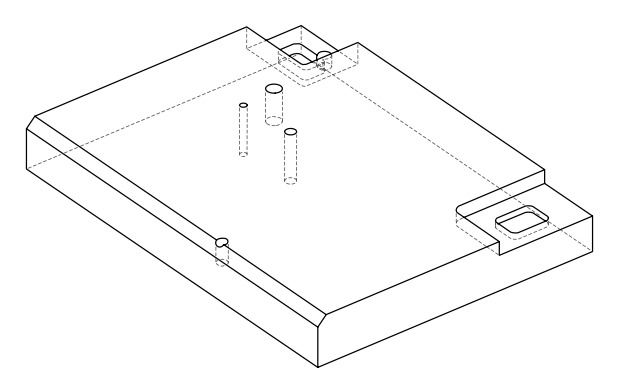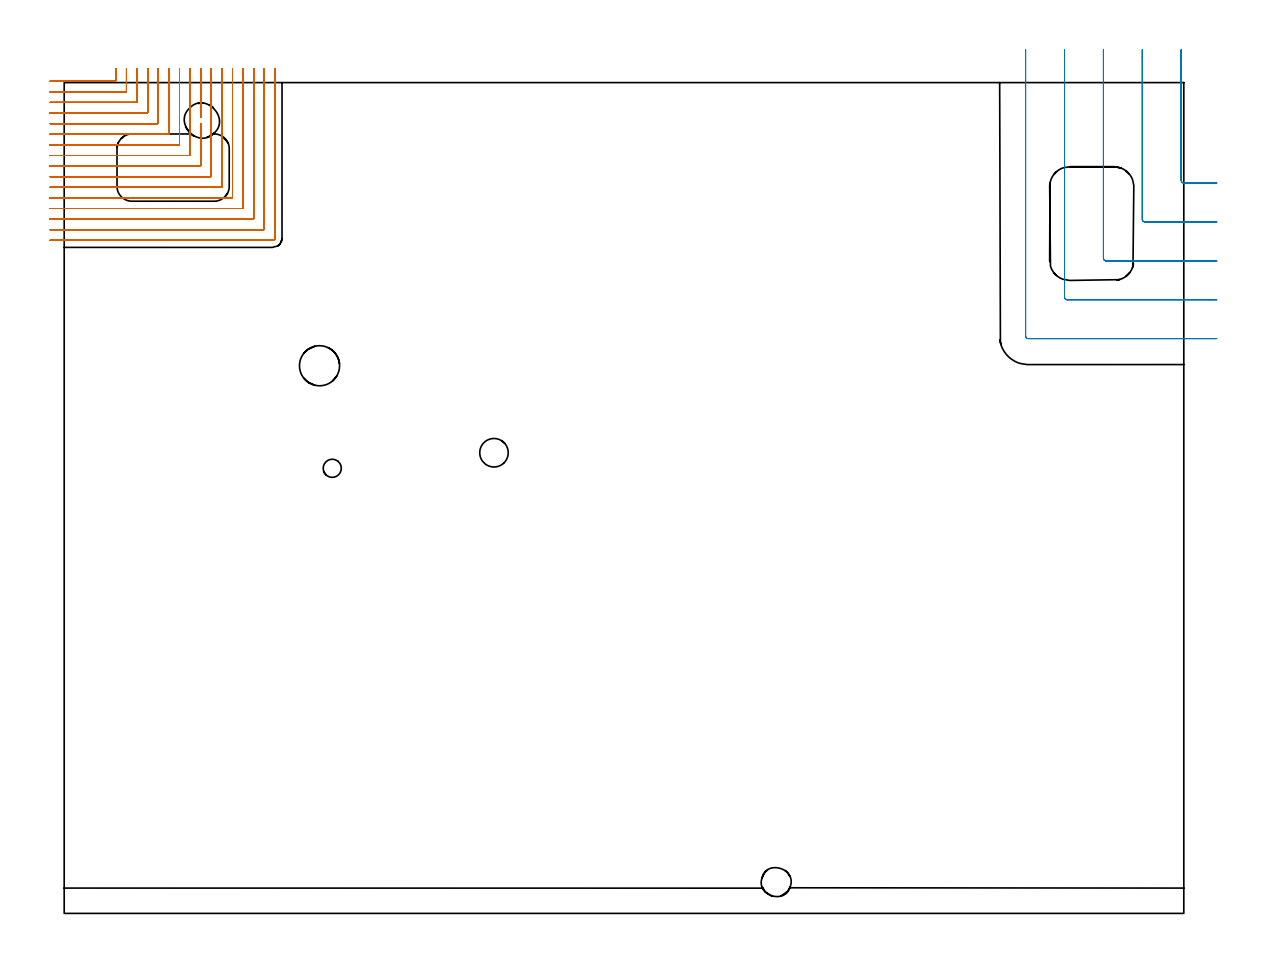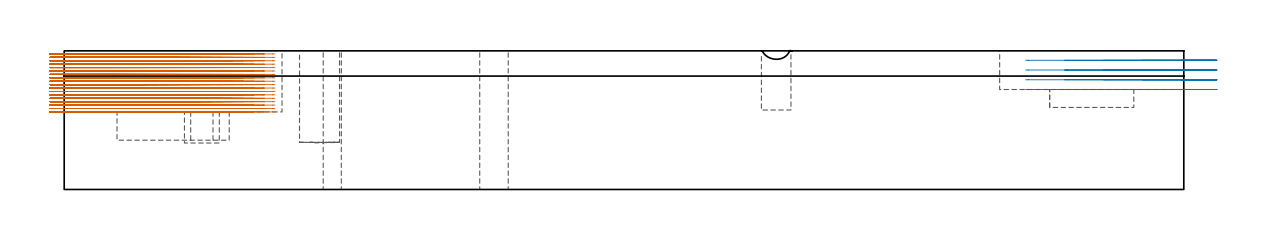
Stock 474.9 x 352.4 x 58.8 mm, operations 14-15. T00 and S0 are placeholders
(PLAN: 17 operations, 12 tool changes, 92.8 min)
(1 SPOT_DRILL | STEP1HOLE | NXT0321_9005460120000 | 0.03 min | 1 mm3)
(2 SPOT_DRILL_1 | STEP1HOLE_1 | NXT0321_9005460120000 | 0.03 min | 0 mm3)
(3 SPOT_DRILL_2 | STEP1POCKET | NXT0321_9005460120000 | 0.04 min | 2832 mm3)
(4 SPOT_DRILL_3 | STEP1POCKET_2 | NXT0321_9005460120000 | 0.03 min | 1 mm3)
(5 DRILL_THROUGH_HOLE_INTO_CENTER | STEP1HOLE | NXT0301_042 | 0.26 min | 2300 mm3)
(6 DRILL_TO_ENLARGE_THROUGH_HOLE | STEP1HOLE | NXT0301_092 | 0.26 min | 4430 mm3)
(7 DRILL_THROUGH_HOLE_INTO_CENTER_1 | STEP1HOLE_1 | UGT0301_196 | 0.26 min | 2710 mm3)
(8 DRILL_BLIND_HOLE_INTO_CENTER | STEP1POCKET | NXT0301_128 | 0.07 min | 1450 mm3)
(9 INDEXABLE_INSERT_DRILL_BLIND_HOLE_FROM_SOLID | STEP1POCKET_1 | NXT0302_005 | 0.17 min | 8807 mm3)
(10 DRILL_BLIND_HOLE_INTO_CENTER_1 | STEP1POCKET_2 | NXT0301_086 | 0.11 min | 2448 mm3)
(11 MILL_ROUGH_BLIND_HOLE_CONTOUR | STEP1POCKET | NXT0201_013 | Spiral | 0.42 min | 2430 mm3)
(12 MILL_ROUGH_BLIND_HOLE_CONTOUR_1 | STEP1POCKET_2 | NXT0201_013 | Spiral | 0.29 min | 624 mm3)
(13 AREA_MILL | FG_CHAMFER_SURFACE | UGT0205_001 | 15.54 min | 27124 mm3)
(14 MILL_CORNER_NOTCH_RECTANGULAR | CORNER_NOTCH_RECTANGULAR | NXT0201_008 | Follow Part, ap 1.5, ae 75% | 65.54 min | 162765 mm3)
(15 MILL_CORNER_NOTCH_RECTANGULAR_1 | CORNER_NOTCH_RECTANGULAR_1 | UGT0201_105 | Follow Part, ap 5.5, ae 75% | 6.01 min | 152661 mm3)
(16 MILL_RECTANGULAR_POCKET | POCKET_RECTANGULAR_STRAIGHT | UGT0201_010 | Follow Part, ap 4, ae 75% | 1.22 min | 12634 mm3)
(17 MILL_RECTANGULAR_POCKET_1 | POCKET_RECTANGULAR_STRAIGHT_1 | NXT0201_013 | Follow Part, ap 2.5, ae 75% | 2.56 min | 15746 mm3)
(TOOL NXT0321_9005460120000 | NC Spot Drill, 142deg, 12mm, Carbide, Uncoated | D12 PA142 FL30 Z2)
(TOOL NXT0301_042 | Carbide Drill 7.1mm [860.1-0710-057A1-MM 2214] | D7.1 PA140 FL85 Z2)
(TOOL NXT0301_092 | Carbide Drill 12.1mm [860.1-1210-061A1-MM 2214] | D12.1 PA140 FL77 Z2)
(TOOL UGT0301_196 | Twist Drill 7.7 mm | D7.7 PA118 FL73 Z2)
(TOOL NXT0301_128 | Carbide Drill 12mm [861.1-1200-036A1-GP GC34] | D12 PA150 FL37.4 Z2)
(TOOL NXT0302_005 | Index. Insert Drill 17mm [880-D1700L20-05] | D17 PA176 FL85 Z2)
(TOOL NXT0301_086 | Carbide Drill 11.5mm [860.1-1150-035A1-MM 2214] | D11.5 PA140 FL55 Z2)
(TOOL NXT0201_013 | ENDMILL 10mm | D10 FL30 Z4)
(TOOL UGT0205_001 | Chamfer Mill 20 x 3 x 45 deg. | D20 FL50 Z2)
(TOOL NXT0201_008 | ENDMILL 6mm [2P460-0600-NA 1630] | D6 FL26 Z6)
(TOOL UGT0201_105 | End Mill 22 mm | D22 FL25 Z2)
(TOOL UGT0201_010 | End Mill 16 mm | D16 FL22 Z2)
(OP 14 MILL_CORNER_NOTCH_RECTANGULAR)
G17 G21 G94 G90
T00 M6
G54
G17 G0 G90 X-5.939 Y353. S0 M3
G43 Z68.936 H1
Z57.49
G94 G1 X-2.939 F250.
X21.605 F500.
G3 X21.9 Y353.295 R0.3
G1 Y355.4
Y358.4 F250.
G0 Z68.936
X-6. Y348.5
Z57.49
G1 X-3.
X26.105 F500.
G3 X26.4 Y348.795 R0.3
G1 Y355.4
Y358.4 F250.
G0 Z68.936
X-6. Y344.
Z57.49
G1 X-3.
X30.604 F500.
G3 X30.9 Y344.296 R0.3
G1 Y355.4
Y358.4 F250.
G0 Z68.936
X-6. Y339.5
Z57.49
G1 X-3.
X35.104 F500.
G3 X35.4 Y339.796 R0.3
G1 Y355.4
Y358.4 F250.
G0 Z68.936
X-6. Y335.
Z57.49
G1 X-3.
X39.604 F500.
G3 X39.9 Y335.296 R0.3
G1 Y355.4
Y358.4 F250.
G0 Z68.936
X-6. Y330.5
Z57.49
G1 X-3.
X44.104 F500.
G3 X44.4 Y330.796 R0.3
G1 Y355.4
Y358.4 F250.
G0 Z68.936
X-6. Y326.
Z57.49
G1 X-3.
X48.604 F500.
G3 X48.9 Y326.296 R0.3
G1 Y355.4
Y358.4 F250.
G0 Z68.936
X-6. Y321.5
Z57.49
G1 X-3.
X53.104 F500.
G3 X53.4 Y321.796 R0.3
G1 Y355.4
Y358.4 F250.
G0 Z68.936
X-6. Y317.
Z57.49
G1 X-3.
X57.604 F500.
G3 X57.9 Y317.296 R0.3
G1 Y331.933
Y334.933 F250.
G0 Z68.936
X-6. Y312.5
Z57.49
G1 X-3.
X62.103 F500.
G3 X62.4 Y312.797 R0.3
G1 Y334.488
Y337.488 F250.
G0 Z68.936
X57.9 Y337.66
Z57.49
G1 Y340.66
Y355.4 F500.
Y358.4 F250.
G0 Z68.936
X62.4 Y335.111
Z57.49
G1 Y338.111
Y355.4 F500.
Y358.4 F250.
G0 Z68.936
X-6. Y308.
Z57.49
G1 X-3.
X66.603 F500.
G3 X66.9 Y308.297 R0.3
G1 Y355.4
Y358.4 F250.
G0 Z68.936
X-6. Y303.5
Z57.49
G1 X-3.
X71.103 F500.
G3 X71.4 Y303.797 R0.3
G1 Y355.4
Y358.4 F250.
G0 Z68.936
X-6. Y299.
Z57.49
G1 X-3.
X75.603 F500.
G3 X75.9 Y299.297 R0.3
G1 Y355.4
Y358.4 F250.
G0 Z68.936
X-6. Y294.5
Z57.49
G1 X-3.
X80.103 F500.
G3 X80.4 Y294.797 R0.3
G1 Y355.4
Y358.4 F250.
G0 Z68.936
X-6. Y290.
Z57.49
G1 X-3.
X84.603 F500.
G3 X84.9 Y290.297 R0.3
G1 Y355.4
Y358.4 F250.
G0 Z68.936
X-6. Y285.5
Z57.49
G1 X-3.
X88.5 F500.
G3 X89.4 Y286.4 R0.9
G1 Y355.4
Y358.4 F250.
G0 Z68.936
X-5.939 Y353.
Z56.043
G1 X-2.939
X21.605 F500.
G3 X21.9 Y353.295 R0.3
G1 Y355.4
Y358.4 F250.
G0 Z68.936
X-6. Y348.5
Z56.043
G1 X-3.
X26.105 F500.
G3 X26.4 Y348.795 R0.3
G1 Y355.4
Y358.4 F250.
G0 Z68.936
X-6. Y344.
Z56.043
G1 X-3.
X30.604 F500.
G3 X30.9 Y344.296 R0.3
G1 Y355.4
Y358.4 F250.
G0 Z68.936
X-6. Y339.5
Z56.043
G1 X-3.
X35.104 F500.
G3 X35.4 Y339.796 R0.3
G1 Y355.4
Y358.4 F250.
G0 Z68.936
X-6. Y335.
Z56.043
G1 X-3.
X39.604 F500.
G3 X39.9 Y335.296 R0.3
G1 Y355.4
Y358.4 F250.
G0 Z68.936
X-6. Y330.5
Z56.043
G1 X-3.
X44.104 F500.
G3 X44.4 Y330.796 R0.3
G1 Y355.4
Y358.4 F250.
G0 Z68.936
X-6. Y326.
Z56.043
G1 X-3.
X48.604 F500.
G3 X48.9 Y326.296 R0.3
G1 Y355.4
Y358.4 F250.
G0 Z68.936
X-6. Y321.5
Z56.043
G1 X-3.
X53.104 F500.
G3 X53.4 Y321.796 R0.3
G1 Y355.4
Y358.4 F250.
G0 Z68.936
X-6. Y317.
Z56.043
G1 X-3.
X57.604 F500.
G3 X57.9 Y317.296 R0.3
G1 Y331.933
Y334.933 F250.
G0 Z68.936
X-6. Y312.5
Z56.043
G1 X-3.
X62.103 F500.
G3 X62.4 Y312.797 R0.3
G1 Y334.488
Y337.488 F250.
G0 Z68.936
X57.9 Y337.66
Z56.043
G1 Y340.66
Y355.4 F500.
Y358.4 F250.
G0 Z68.936
X62.4 Y335.111
Z56.043
G1 Y338.111
Y355.4 F500.
Y358.4 F250.
G0 Z68.936
X-6. Y308.
Z56.043
G1 X-3.
X66.603 F500.
G3 X66.9 Y308.297 R0.3
G1 Y355.4
Y358.4 F250.
G0 Z68.936
X-6. Y303.5
Z56.043
G1 X-3.
X71.103 F500.
G3 X71.4 Y303.797 R0.3
G1 Y355.4
Y358.4 F250.
G0 Z68.936
X-6. Y299.
Z56.043
G1 X-3.
X75.603 F500.
G3 X75.9 Y299.297 R0.3
G1 Y355.4
Y358.4 F250.
G0 Z68.936
X-6. Y294.5
Z56.043
G1 X-3.
X80.103 F500.
G3 X80.4 Y294.797 R0.3
G1 Y355.4
Y358.4 F250.
G0 Z68.936
X-6. Y290.
Z56.043
G1 X-3.
X84.603 F500.
G3 X84.9 Y290.297 R0.3
G1 Y355.4
Y358.4 F250.
G0 Z68.936
X-6. Y285.5
Z56.043
G1 X-3.
X88.5 F500.
G3 X89.4 Y286.4 R0.9
G1 Y355.4
Y358.4 F250.
G0 Z68.936
X-5.939 Y353.
Z54.597
G1 X-2.939
X21.605 F500.
G3 X21.9 Y353.295 R0.3
G1 Y355.4
Y358.4 F250.
G0 Z68.936
X-6. Y348.5
Z54.597
G1 X-3.
X26.105 F500.
G3 X26.4 Y348.795 R0.3
G1 Y355.4
Y358.4 F250.
G0 Z68.936
X-6. Y344.
Z54.597
G1 X-3.
X30.604 F500.
G3 X30.9 Y344.296 R0.3
G1 Y355.4
Y358.4 F250.
G0 Z68.936
X-6. Y339.5
Z54.597
G1 X-3.
X35.104 F500.
G3 X35.4 Y339.796 R0.3
G1 Y355.4
Y358.4 F250.
G0 Z68.936
X-6. Y335.
Z54.597
G1 X-3.
X39.604 F500.
G3 X39.9 Y335.296 R0.3
G1 Y355.4
Y358.4 F250.
G0 Z68.936
X-6. Y330.5
Z54.597
G1 X-3.
X44.104 F500.
G3 X44.4 Y330.796 R0.3
G1 Y355.4
Y358.4 F250.
G0 Z68.936
X-6. Y326.
Z54.597
G1 X-3.
X48.604 F500.
G3 X48.9 Y326.296 R0.3
G1 Y355.4
Y358.4 F250.
G0 Z68.936
X-6. Y321.5
Z54.597
G1 X-3.
X53.104 F500.
G3 X53.4 Y321.796 R0.3
G1 Y355.4
Y358.4 F250.
G0 Z68.936
X-6. Y317.
Z54.597
G1 X-3.
X57.604 F500.
G3 X57.9 Y317.296 R0.3
G1 Y331.933
Y334.933 F250.
G0 Z68.936
X-6. Y312.5
Z54.597
G1 X-3.
X62.103 F500.
G3 X62.4 Y312.797 R0.3
G1 Y334.488
Y337.488 F250.
G0 Z68.936
X57.9 Y337.66
Z54.597
G1 Y340.66
Y355.4 F500.
Y358.4 F250.
G0 Z68.936
X62.4 Y335.111
Z54.597
G1 Y338.111
Y355.4 F500.
Y358.4 F250.
G0 Z68.936
X-6. Y308.
Z54.597
G1 X-3.
X66.603 F500.
G3 X66.9 Y308.297 R0.3
G1 Y355.4
Y358.4 F250.
G0 Z68.936
X-6. Y303.5
Z54.597
G1 X-3.
X71.103 F500.
G3 X71.4 Y303.797 R0.3
G1 Y355.4
Y358.4 F250.
G0 Z68.936
X-6. Y299.
Z54.597
G1 X-3.
X75.603 F500.
G3 X75.9 Y299.297 R0.3
G1 Y355.4
Y358.4 F250.
G0 Z68.936
X-6. Y294.5
Z54.597
G1 X-3.
X80.103 F500.
G3 X80.4 Y294.797 R0.3
G1 Y355.4
Y358.4 F250.
G0 Z68.936
X-6. Y290.
Z54.597
G1 X-3.
X84.603 F500.
G3 X84.9 Y290.297 R0.3
G1 Y355.4
Y358.4 F250.
G0 Z68.936
X-6. Y285.5
Z54.597
G1 X-3.
X88.5 F500.
G3 X89.4 Y286.4 R0.9
G1 Y355.4
Y358.4 F250.
G0 Z68.936
X-5.939 Y353.
Z53.15
G1 X-2.939
X21.605 F500.
G3 X21.9 Y353.295 R0.3
G1 Y355.4
Y358.4 F250.
G0 Z68.936
X-6. Y348.5
Z53.15
G1 X-3.
X26.105 F500.
G3 X26.4 Y348.795 R0.3
G1 Y355.4
Y358.4 F250.
G0 Z68.936
X-6. Y344.
Z53.15
G1 X-3.
X30.604 F500.
G3 X30.9 Y344.296 R0.3
G1 Y355.4
Y358.4 F250.
G0 Z68.936
X-6. Y339.5
Z53.15
G1 X-3.
X35.104 F500.
G3 X35.4 Y339.796 R0.3
G1 Y355.4
Y358.4 F250.
G0 Z68.936
X-6. Y335.
Z53.15
G1 X-3.
X39.604 F500.
G3 X39.9 Y335.296 R0.3
G1 Y355.4
Y358.4 F250.
G0 Z68.936
X-6. Y330.5
Z53.15
G1 X-3.
X44.104 F500.
G3 X44.4 Y330.796 R0.3
G1 Y355.4
Y358.4 F250.
G0 Z68.936
X-6. Y326.
Z53.15
G1 X-3.
X48.604 F500.
G3 X48.9 Y326.296 R0.3
G1 Y355.4
Y358.4 F250.
G0 Z68.936
X-6. Y321.5
Z53.15
G1 X-3.
X53.104 F500.
G3 X53.4 Y321.796 R0.3
G1 Y355.4
Y358.4 F250.
G0 Z68.936
X-6. Y317.
Z53.15
G1 X-3.
X57.604 F500.
G3 X57.9 Y317.296 R0.3
G1 Y331.933
Y334.933 F250.
G0 Z68.936
X-6. Y312.5
Z53.15
G1 X-3.
X62.103 F500.
G3 X62.4 Y312.797 R0.3
G1 Y334.488
Y337.488 F250.
G0 Z68.936
X57.9 Y337.66
Z53.15
G1 Y340.66
Y355.4 F500.
Y358.4 F250.
G0 Z68.936
X62.4 Y335.111
Z53.15
G1 Y338.111
Y355.4 F500.
Y358.4 F250.
G0 Z68.936
X-6. Y308.
Z53.15
G1 X-3.
X66.603 F500.
G3 X66.9 Y308.297 R0.3
G1 Y355.4
Y358.4 F250.
G0 Z68.936
X-6. Y303.5
Z53.15
G1 X-3.
X71.103 F500.
G3 X71.4 Y303.797 R0.3
G1 Y355.4
Y358.4 F250.
G0 Z68.936
X-6. Y299.
Z53.15
G1 X-3.
X75.603 F500.
G3 X75.9 Y299.297 R0.3
G1 Y355.4
Y358.4 F250.
G0 Z68.936
X-6. Y294.5
Z53.15
G1 X-3.
X80.103 F500.
G3 X80.4 Y294.797 R0.3
G1 Y355.4
Y358.4 F250.
G0 Z68.936
X-6. Y290.
Z53.15
G1 X-3.
X84.603 F500.
G3 X84.9 Y290.297 R0.3
G1 Y355.4
Y358.4 F250.
G0 Z68.936
X-6. Y285.5
Z53.15
G1 X-3.
X88.5 F500.
G3 X89.4 Y286.4 R0.9
G1 Y355.4
Y358.4 F250.
G0 Z68.936
X-5.939 Y353.
Z51.704
G1 X-2.939
X21.605 F500.
G3 X21.9 Y353.295 R0.3
G1 Y355.4
Y358.4 F250.
G0 Z68.936
X-6. Y348.5
Z51.704
G1 X-3.
X26.105 F500.
G3 X26.4 Y348.795 R0.3
G1 Y355.4
Y358.4 F250.
G0 Z68.936
X-6. Y344.
Z51.704
G1 X-3.
X30.604 F500.
G3 X30.9 Y344.296 R0.3
G1 Y355.4
Y358.4 F250.
G0 Z68.936
X-6. Y339.5
Z51.704
G1 X-3.
X35.104 F500.
G3 X35.4 Y339.796 R0.3
G1 Y355.4
Y358.4 F250.
G0 Z68.936
X-6. Y335.
Z51.704
G1 X-3.
X39.604 F500.
G3 X39.9 Y335.296 R0.3
G1 Y355.4
Y358.4 F250.
G0 Z68.936
X-6. Y330.5
Z51.704
G1 X-3.
X44.104 F500.
G3 X44.4 Y330.796 R0.3
G1 Y355.4
Y358.4 F250.
G0 Z68.936
X-6. Y326.
Z51.704
G1 X-3.
X48.604 F500.
G3 X48.9 Y326.296 R0.3
G1 Y355.4
Y358.4 F250.
G0 Z68.936
X-6. Y321.5
Z51.704
G1 X-3.
X53.104 F500.
G3 X53.4 Y321.796 R0.3
G1 Y355.4
Y358.4 F250.
G0 Z68.936
X-6. Y317.
Z51.704
G1 X-3.
X57.604 F500.
G3 X57.9 Y317.296 R0.3
G1 Y331.933
Y334.933 F250.
G0 Z68.936
X-6. Y312.5
Z51.704
G1 X-3.
X62.103 F500.
G3 X62.4 Y312.797 R0.3
G1 Y334.488
Y337.488 F250.
G0 Z68.936
X57.9 Y337.66
Z51.704
G1 Y340.66
Y355.4 F500.
Y358.4 F250.
G0 Z68.936
X62.4 Y335.111
Z51.704
G1 Y338.111
Y355.4 F500.
Y358.4 F250.
G0 Z68.936
X-6. Y308.
Z51.704
G1 X-3.
X66.603 F500.
G3 X66.9 Y308.297 R0.3
G1 Y355.4
Y358.4 F250.
G0 Z68.936
X-6. Y303.5
Z51.704
G1 X-3.
X71.103 F500.
G3 X71.4 Y303.797 R0.3
G1 Y355.4
Y358.4 F250.
G0 Z68.936
X-6. Y299.
Z51.704
G1 X-3.
X75.603 F500.
G3 X75.9 Y299.297 R0.3
G1 Y355.4
Y358.4 F250.
G0 Z68.936
X-6. Y294.5
Z51.704
G1 X-3.
X80.103 F500.
G3 X80.4 Y294.797 R0.3
G1 Y355.4
Y358.4 F250.
G0 Z68.936
X-6. Y290.
Z51.704
G1 X-3.
X84.603 F500.
G3 X84.9 Y290.297 R0.3
G1 Y355.4
Y358.4 F250.
G0 Z68.936
X-6. Y285.5
Z51.704
G1 X-3.
X88.5 F500.
G3 X89.4 Y286.4 R0.9
G1 Y355.4
Y358.4 F250.
G0 Z68.936
X-5.939 Y353.
Z50.257
G1 X-2.939
X21.605 F500.
G3 X21.9 Y353.295 R0.3
G1 Y355.4
Y358.4 F250.
G0 Z68.936
X-6. Y348.5
Z50.257
G1 X-3.
X26.105 F500.
G3 X26.4 Y348.795 R0.3
G1 Y355.4
Y358.4 F250.
G0 Z68.936
X-6. Y344.
Z50.257
G1 X-3.
X30.604 F500.
G3 X30.9 Y344.296 R0.3
G1 Y355.4
Y358.4 F250.
G0 Z68.936
X-6. Y339.5
Z50.257
G1 X-3.
X35.104 F500.
G3 X35.4 Y339.796 R0.3
G1 Y355.4
Y358.4 F250.
G0 Z68.936
X-6. Y335.
Z50.257
G1 X-3.
X39.604 F500.
G3 X39.9 Y335.296 R0.3
G1 Y355.4
Y358.4 F250.
G0 Z68.936
X-6. Y330.5
Z50.257
G1 X-3.
X44.104 F500.
G3 X44.4 Y330.796 R0.3
G1 Y355.4
Y358.4 F250.
G0 Z68.936
X-6. Y326.
Z50.257
G1 X-3.
X48.604 F500.
G3 X48.9 Y326.296 R0.3
G1 Y355.4
Y358.4 F250.
G0 Z68.936
X-6. Y321.5
Z50.257
G1 X-3.
X53.104 F500.
G3 X53.4 Y321.796 R0.3
G1 Y355.4
Y358.4 F250.
G0 Z68.936
X-6. Y317.
Z50.257
G1 X-3.
X57.604 F500.
G3 X57.9 Y317.296 R0.3
G1 Y331.933
Y334.933 F250.
G0 Z68.936
X-6. Y312.5
Z50.257
G1 X-3.
X62.103 F500.
G3 X62.4 Y312.797 R0.3
G1 Y334.488
Y337.488 F250.
G0 Z68.936
X57.9 Y337.66
Z50.257
G1 Y340.66
Y355.4 F500.
Y358.4 F250.
G0 Z68.936
X62.4 Y335.111
Z50.257
G1 Y338.111
Y355.4 F500.
Y358.4 F250.
G0 Z68.936
X-6. Y308.
Z50.257
G1 X-3.
X66.603 F500.
G3 X66.9 Y308.297 R0.3
G1 Y355.4
Y358.4 F250.
G0 Z68.936
X-6. Y303.5
Z50.257
G1 X-3.
X71.103 F500.
G3 X71.4 Y303.797 R0.3
G1 Y355.4
Y358.4 F250.
G0 Z68.936
X-6. Y299.
Z50.257
G1 X-3.
X75.603 F500.
G3 X75.9 Y299.297 R0.3
G1 Y355.4
Y358.4 F250.
G0 Z68.936
X-6. Y294.5
Z50.257
G1 X-3.
X80.103 F500.
G3 X80.4 Y294.797 R0.3
G1 Y355.4
Y358.4 F250.
G0 Z68.936
X-6. Y290.
Z50.257
G1 X-3.
X84.603 F500.
G3 X84.9 Y290.297 R0.3
G1 Y355.4
Y358.4 F250.
G0 Z68.936
X-6. Y285.5
Z50.257
G1 X-3.
X88.5 F500.
G3 X89.4 Y286.4 R0.9
G1 Y355.4
Y358.4 F250.
G0 Z68.936
X-5.939 Y353.
Z48.811
G1 X-2.939
X21.605 F500.
G3 X21.9 Y353.295 R0.3
G1 Y355.4
Y358.4 F250.
G0 Z68.936
X-6. Y348.5
Z48.811
G1 X-3.
X26.105 F500.
G3 X26.4 Y348.795 R0.3
G1 Y355.4
Y358.4 F250.
G0 Z68.936
X-6. Y344.
Z48.811
G1 X-3.
X30.604 F500.
G3 X30.9 Y344.296 R0.3
G1 Y355.4
Y358.4 F250.
G0 Z68.936
X-6. Y339.5
Z48.811
G1 X-3.
X35.104 F500.
G3 X35.4 Y339.796 R0.3
G1 Y355.4
Y358.4 F250.
G0 Z68.936
X-6. Y335.
Z48.811
G1 X-3.
X39.604 F500.
G3 X39.9 Y335.296 R0.3
G1 Y355.4
Y358.4 F250.
G0 Z68.936
X-6. Y330.5
Z48.811
G1 X-3.
X44.104 F500.
G3 X44.4 Y330.796 R0.3
G1 Y355.4
Y358.4 F250.
G0 Z68.936
X-6. Y326.
Z48.811
G1 X-3.
X48.604 F500.
G3 X48.9 Y326.296 R0.3
G1 Y355.4
Y358.4 F250.
G0 Z68.936
X-6. Y321.5
Z48.811
G1 X-3.
X53.104 F500.
G3 X53.4 Y321.796 R0.3
G1 Y355.4
Y358.4 F250.
G0 Z68.936
X-6. Y317.
Z48.811
G1 X-3.
X57.604 F500.
G3 X57.9 Y317.296 R0.3
G1 Y331.933
Y334.933 F250.
G0 Z68.936
X-6. Y312.5
Z48.811
G1 X-3.
X62.103 F500.
G3 X62.4 Y312.797 R0.3
G1 Y334.488
Y337.488 F250.
G0 Z68.936
X57.9 Y337.66
Z48.811
G1 Y340.66
Y355.4 F500.
Y358.4 F250.
G0 Z68.936
X62.4 Y335.111
Z48.811
G1 Y338.111
Y355.4 F500.
Y358.4 F250.
G0 Z68.936
X-6. Y308.
Z48.811
G1 X-3.
X66.603 F500.
G3 X66.9 Y308.297 R0.3
G1 Y355.4
Y358.4 F250.
G0 Z68.936
X-6. Y303.5
Z48.811
G1 X-3.
X71.103 F500.
G3 X71.4 Y303.797 R0.3
G1 Y355.4
Y358.4 F250.
G0 Z68.936
X-6. Y299.
Z48.811
G1 X-3.
X75.603 F500.
G3 X75.9 Y299.297 R0.3
G1 Y355.4
Y358.4 F250.
G0 Z68.936
X-6. Y294.5
Z48.811
G1 X-3.
X80.103 F500.
G3 X80.4 Y294.797 R0.3
G1 Y355.4
Y358.4 F250.
G0 Z68.936
X-6. Y290.
Z48.811
G1 X-3.
X84.603 F500.
G3 X84.9 Y290.297 R0.3
G1 Y355.4
Y358.4 F250.
G0 Z68.936
X-6. Y285.5
Z48.811
G1 X-3.
X88.5 F500.
G3 X89.4 Y286.4 R0.9
G1 Y355.4
Y358.4 F250.
G0 Z68.936
X-5.939 Y353.
Z47.365
G1 X-2.939
X21.605 F500.
G3 X21.9 Y353.295 R0.3
G1 Y355.4
Y358.4 F250.
G0 Z68.936
X-6. Y348.5
Z47.365
G1 X-3.
X26.105 F500.
G3 X26.4 Y348.795 R0.3
G1 Y355.4
Y358.4 F250.
G0 Z68.936
X-6. Y344.
Z47.365
G1 X-3.
X30.604 F500.
G3 X30.9 Y344.296 R0.3
G1 Y355.4
Y358.4 F250.
G0 Z68.936
X-6. Y339.5
Z47.365
G1 X-3.
X35.104 F500.
G3 X35.4 Y339.796 R0.3
G1 Y355.4
Y358.4 F250.
G0 Z68.936
X-6. Y335.
Z47.365
G1 X-3.
X39.604 F500.
G3 X39.9 Y335.296 R0.3
G1 Y355.4
Y358.4 F250.
G0 Z68.936
X-6. Y330.5
Z47.365
G1 X-3.
X44.104 F500.
G3 X44.4 Y330.796 R0.3
G1 Y355.4
Y358.4 F250.
G0 Z68.936
X-6. Y326.
Z47.365
G1 X-3.
X48.604 F500.
G3 X48.9 Y326.296 R0.3
G1 Y355.4
Y358.4 F250.
G0 Z68.936
X-6. Y321.5
Z47.365
G1 X-3.
X53.104 F500.
G3 X53.4 Y321.796 R0.3
G1 Y355.4
Y358.4 F250.
G0 Z68.936
X-6. Y317.
Z47.365
G1 X-3.
X57.604 F500.
G3 X57.9 Y317.296 R0.3
G1 Y331.933
Y334.933 F250.
G0 Z68.936
X-6. Y312.5
Z47.365
G1 X-3.
X62.103 F500.
G3 X62.4 Y312.797 R0.3
G1 Y334.488
Y337.488 F250.
G0 Z68.936
X57.9 Y337.66
Z47.365
G1 Y340.66
Y355.4 F500.
Y358.4 F250.
G0 Z68.936
X62.4 Y335.111
Z47.365
G1 Y338.111
Y355.4 F500.
Y358.4 F250.
G0 Z68.936
X-6. Y308.
Z47.365
G1 X-3.
X66.603 F500.
G3 X66.9 Y308.297 R0.3
G1 Y355.4
Y358.4 F250.
G0 Z68.936
X-6. Y303.5
Z47.365
G1 X-3.
X71.103 F500.
G3 X71.4 Y303.797 R0.3
G1 Y355.4
Y358.4 F250.
G0 Z68.936
X-6. Y299.
Z47.365
G1 X-3.
X75.603 F500.
G3 X75.9 Y299.297 R0.3
G1 Y355.4
Y358.4 F250.
G0 Z68.936
X-6. Y294.5
Z47.365
G1 X-3.
X80.103 F500.
G3 X80.4 Y294.797 R0.3
G1 Y355.4
Y358.4 F250.
G0 Z68.936
X-6. Y290.
Z47.365
G1 X-3.
X84.603 F500.
G3 X84.9 Y290.297 R0.3
G1 Y355.4
Y358.4 F250.
G0 Z68.936
X-6. Y285.5
Z47.365
G1 X-3.
X88.5 F500.
G3 X89.4 Y286.4 R0.9
G1 Y355.4
Y358.4 F250.
G0 Z68.936
X-5.939 Y353.
Z45.918
G1 X-2.939
X21.605 F500.
G3 X21.9 Y353.295 R0.3
G1 Y355.4
Y358.4 F250.
G0 Z68.936
X-6. Y348.5
Z45.918
G1 X-3.
X26.105 F500.
G3 X26.4 Y348.795 R0.3
G1 Y355.4
Y358.4 F250.
G0 Z68.936
X-6. Y344.
Z45.918
G1 X-3.
X30.604 F500.
G3 X30.9 Y344.296 R0.3
G1 Y355.4
Y358.4 F250.
G0 Z68.936
X-6. Y339.5
Z45.918
G1 X-3.
X35.104 F500.
G3 X35.4 Y339.796 R0.3
G1 Y355.4
Y358.4 F250.
G0 Z68.936
X-6. Y335.
Z45.918
G1 X-3.
X39.604 F500.
G3 X39.9 Y335.296 R0.3
G1 Y355.4
Y358.4 F250.
G0 Z68.936
X-6. Y330.5
Z45.918
G1 X-3.
X44.104 F500.
G3 X44.4 Y330.796 R0.3
G1 Y355.4
Y358.4 F250.
G0 Z68.936
X-6. Y326.
Z45.918
G1 X-3.
X48.604 F500.
G3 X48.9 Y326.296 R0.3
G1 Y355.4
Y358.4 F250.
G0 Z68.936
X-6. Y321.5
Z45.918
G1 X-3.
X53.104 F500.
G3 X53.4 Y321.796 R0.3
G1 Y355.4
Y358.4 F250.
G0 Z68.936
X-6. Y317.
Z45.918
G1 X-3.
X57.604 F500.
G3 X57.9 Y317.296 R0.3
G1 Y331.933
Y334.933 F250.
G0 Z68.936
X-6. Y312.5
Z45.918
G1 X-3.
X62.103 F500.
G3 X62.4 Y312.797 R0.3
G1 Y334.488
Y337.488 F250.
G0 Z68.936
X57.9 Y337.66
Z45.918
G1 Y340.66
Y355.4 F500.
Y358.4 F250.
G0 Z68.936
X62.4 Y335.111
Z45.918
G1 Y338.111
Y355.4 F500.
Y358.4 F250.
G0 Z68.936
X-6. Y308.
Z45.918
G1 X-3.
X66.603 F500.
G3 X66.9 Y308.297 R0.3
G1 Y355.4
Y358.4 F250.
G0 Z68.936
X-6. Y303.5
Z45.918
G1 X-3.
X71.103 F500.
G3 X71.4 Y303.797 R0.3
G1 Y355.4
Y358.4 F250.
G0 Z68.936
X-6. Y299.
Z45.918
G1 X-3.
X75.603 F500.
G3 X75.9 Y299.297 R0.3
G1 Y355.4
Y358.4 F250.
G0 Z68.936
X-6. Y294.5
Z45.918
G1 X-3.
X80.103 F500.
G3 X80.4 Y294.797 R0.3
G1 Y355.4
Y358.4 F250.
G0 Z68.936
X-6. Y290.
Z45.918
G1 X-3.
X84.603 F500.
G3 X84.9 Y290.297 R0.3
G1 Y355.4
Y358.4 F250.
G0 Z68.936
X-6. Y285.5
Z45.918
G1 X-3.
X88.5 F500.
G3 X89.4 Y286.4 R0.9
G1 Y355.4
Y358.4 F250.
G0 Z68.936
X-5.939 Y353.
Z44.472
G1 X-2.939
X21.605 F500.
G3 X21.9 Y353.295 R0.3
G1 Y355.4
Y358.4 F250.
G0 Z68.936
X-6. Y348.5
Z44.472
G1 X-3.
X26.105 F500.
G3 X26.4 Y348.795 R0.3
G1 Y355.4
Y358.4 F250.
G0 Z68.936
X-6. Y344.
Z44.472
G1 X-3.
X30.604 F500.
G3 X30.9 Y344.296 R0.3
G1 Y355.4
Y358.4 F250.
G0 Z68.936
X-6. Y339.5
Z44.472
G1 X-3.
X35.104 F500.
G3 X35.4 Y339.796 R0.3
G1 Y355.4
Y358.4 F250.
G0 Z68.936
X-6. Y335.
Z44.472
G1 X-3.
X39.604 F500.
G3 X39.9 Y335.296 R0.3
G1 Y355.4
Y358.4 F250.
G0 Z68.936
X-6. Y330.5
Z44.472
G1 X-3.
X44.104 F500.
G3 X44.4 Y330.796 R0.3
G1 Y355.4
Y358.4 F250.
G0 Z68.936
X-6. Y326.
Z44.472
G1 X-3.
X48.604 F500.
G3 X48.9 Y326.296 R0.3
G1 Y355.4
Y358.4 F250.
G0 Z68.936
X-6. Y321.5
Z44.472
G1 X-3.
X53.104 F500.
G3 X53.4 Y321.796 R0.3
G1 Y355.4
Y358.4 F250.
G0 Z68.936
X-6. Y317.
Z44.472
G1 X-3.
X57.604 F500.
G3 X57.9 Y317.296 R0.3
G1 Y331.933
Y334.933 F250.
G0 Z68.936
X-6. Y312.5
Z44.472
G1 X-3.
X62.103 F500.
G3 X62.4 Y312.797 R0.3
G1 Y334.488
Y337.488 F250.
G0 Z68.936
X57.9 Y337.66
Z44.472
G1 Y340.66
Y355.4 F500.
Y358.4 F250.
G0 Z68.936
X62.4 Y335.111
Z44.472
G1 Y338.111
Y355.4 F500.
Y358.4 F250.
G0 Z68.936
X-6. Y308.
Z44.472
G1 X-3.
X66.603 F500.
G3 X66.9 Y308.297 R0.3
G1 Y355.4
Y358.4 F250.
G0 Z68.936
X-6. Y303.5
Z44.472
G1 X-3.
X71.103 F500.
G3 X71.4 Y303.797 R0.3
G1 Y355.4
Y358.4 F250.
G0 Z68.936
X-6. Y299.
Z44.472
G1 X-3.
X75.603 F500.
G3 X75.9 Y299.297 R0.3
G1 Y355.4
Y358.4 F250.
G0 Z68.936
X-6. Y294.5
Z44.472
G1 X-3.
X80.103 F500.
G3 X80.4 Y294.797 R0.3
G1 Y355.4
Y358.4 F250.
G0 Z68.936
X-6. Y290.
Z44.472
G1 X-3.
X84.603 F500.
G3 X84.9 Y290.297 R0.3
G1 Y355.4
Y358.4 F250.
G0 Z68.936
X-6. Y285.5
Z44.472
G1 X-3.
X88.5 F500.
G3 X89.4 Y286.4 R0.9
G1 Y355.4
Y358.4 F250.
G0 Z68.936
X-5.939 Y353.
Z43.025
G1 X-2.939
X21.605 F500.
G3 X21.9 Y353.295 R0.3
G1 Y355.4
Y358.4 F250.
G0 Z68.936
X-6. Y348.5
Z43.025
G1 X-3.
X26.105 F500.
G3 X26.4 Y348.795 R0.3
G1 Y355.4
Y358.4 F250.
G0 Z68.936
X-6. Y344.
Z43.025
G1 X-3.
X30.604 F500.
G3 X30.9 Y344.296 R0.3
G1 Y355.4
Y358.4 F250.
G0 Z68.936
X-6. Y339.5
Z43.025
G1 X-3.
X35.104 F500.
G3 X35.4 Y339.796 R0.3
G1 Y355.4
Y358.4 F250.
G0 Z68.936
X-6. Y335.
Z43.025
G1 X-3.
X39.604 F500.
G3 X39.9 Y335.296 R0.3
G1 Y355.4
Y358.4 F250.
G0 Z68.936
X-6. Y330.5
Z43.025
G1 X-3.
X44.104 F500.
G3 X44.4 Y330.796 R0.3
G1 Y355.4
Y358.4 F250.
G0 Z68.936
X-6. Y326.
Z43.025
G1 X-3.
X48.604 F500.
G3 X48.9 Y326.296 R0.3
G1 Y355.4
Y358.4 F250.
G0 Z68.936
X-6. Y321.5
Z43.025
G1 X-3.
X53.104 F500.
G3 X53.4 Y321.796 R0.3
G1 Y355.4
Y358.4 F250.
G0 Z68.936
X-6. Y317.
Z43.025
G1 X-3.
X57.604 F500.
G3 X57.9 Y317.296 R0.3
G1 Y331.933
Y334.933 F250.
G0 Z68.936
X-6. Y312.5
Z43.025
G1 X-3.
X62.103 F500.
G3 X62.4 Y312.797 R0.3
G1 Y334.488
Y337.488 F250.
G0 Z68.936
X57.9 Y337.66
Z43.025
G1 Y340.66
Y355.4 F500.
Y358.4 F250.
G0 Z68.936
X62.4 Y335.111
Z43.025
G1 Y338.111
Y355.4 F500.
Y358.4 F250.
G0 Z68.936
X-6. Y308.
Z43.025
G1 X-3.
X66.603 F500.
G3 X66.9 Y308.297 R0.3
G1 Y355.4
Y358.4 F250.
G0 Z68.936
X-6. Y303.5
Z43.025
G1 X-3.
X71.103 F500.
G3 X71.4 Y303.797 R0.3
G1 Y355.4
Y358.4 F250.
G0 Z68.936
X-6. Y299.
Z43.025
G1 X-3.
X75.603 F500.
G3 X75.9 Y299.297 R0.3
G1 Y355.4
Y358.4 F250.
G0 Z68.936
X-6. Y294.5
Z43.025
G1 X-3.
X80.103 F500.
G3 X80.4 Y294.797 R0.3
G1 Y355.4
Y358.4 F250.
G0 Z68.936
X-6. Y290.
Z43.025
G1 X-3.
X84.603 F500.
G3 X84.9 Y290.297 R0.3
G1 Y355.4
Y358.4 F250.
G0 Z68.936
X-6. Y285.5
Z43.025
G1 X-3.
X88.5 F500.
G3 X89.4 Y286.4 R0.9
G1 Y355.4
Y358.4 F250.
G0 Z68.936
X-5.939 Y353.
Z41.579
G1 X-2.939
X21.605 F500.
G3 X21.9 Y353.295 R0.3
G1 Y355.4
Y358.4 F250.
G0 Z68.936
X-6. Y348.5
Z41.579
G1 X-3.
X26.105 F500.
G3 X26.4 Y348.795 R0.3
G1 Y355.4
Y358.4 F250.
G0 Z68.936
X-6. Y344.
Z41.579
G1 X-3.
X30.604 F500.
G3 X30.9 Y344.296 R0.3
G1 Y355.4
Y358.4 F250.
G0 Z68.936
X-6. Y339.5
Z41.579
G1 X-3.
X35.104 F500.
G3 X35.4 Y339.796 R0.3
G1 Y355.4
Y358.4 F250.
G0 Z68.936
X-6. Y335.
Z41.579
G1 X-3.
X39.604 F500.
G3 X39.9 Y335.296 R0.3
G1 Y355.4
Y358.4 F250.
G0 Z68.936
X-6. Y330.5
Z41.579
G1 X-3.
X44.104 F500.
G3 X44.4 Y330.796 R0.3
G1 Y355.4
Y358.4 F250.
G0 Z68.936
X-6. Y326.
Z41.579
G1 X-3.
X48.604 F500.
G3 X48.9 Y326.296 R0.3
G1 Y355.4
Y358.4 F250.
G0 Z68.936
X-6. Y321.5
Z41.579
G1 X-3.
X53.104 F500.
G3 X53.4 Y321.796 R0.3
G1 Y355.4
Y358.4 F250.
G0 Z68.936
X-6. Y317.
Z41.579
G1 X-3.
X57.604 F500.
G3 X57.9 Y317.296 R0.3
G1 Y331.933
Y334.933 F250.
G0 Z68.936
X-6. Y312.5
Z41.579
G1 X-3.
X62.103 F500.
G3 X62.4 Y312.797 R0.3
G1 Y334.488
Y337.488 F250.
G0 Z68.936
X57.9 Y337.66
Z41.579
G1 Y340.66
Y355.4 F500.
Y358.4 F250.
G0 Z68.936
X62.4 Y335.111
Z41.579
G1 Y338.111
Y355.4 F500.
Y358.4 F250.
G0 Z68.936
X-6. Y308.
Z41.579
G1 X-3.
X66.603 F500.
G3 X66.9 Y308.297 R0.3
G1 Y355.4
Y358.4 F250.
G0 Z68.936
X-6. Y303.5
Z41.579
G1 X-3.
X71.103 F500.
G3 X71.4 Y303.797 R0.3
G1 Y355.4
Y358.4 F250.
G0 Z68.936
X-6. Y299.
Z41.579
G1 X-3.
X75.603 F500.
G3 X75.9 Y299.297 R0.3
G1 Y355.4
Y358.4 F250.
G0 Z68.936
X-6. Y294.5
Z41.579
G1 X-3.
X80.103 F500.
G3 X80.4 Y294.797 R0.3
G1 Y355.4
Y358.4 F250.
G0 Z68.936
X-6. Y290.
Z41.579
G1 X-3.
X84.603 F500.
G3 X84.9 Y290.297 R0.3
G1 Y355.4
Y358.4 F250.
G0 Z68.936
X-6. Y285.5
Z41.579
G1 X-3.
X88.5 F500.
G3 X89.4 Y286.4 R0.9
G1 Y355.4
Y358.4 F250.
G0 Z68.936
X-5.939 Y353.
Z40.132
G1 X-2.939
X21.605 F500.
G3 X21.9 Y353.295 R0.3
G1 Y355.4
Y358.4 F250.
G0 Z68.936
X-6. Y348.5
Z40.132
G1 X-3.
X26.105 F500.
G3 X26.4 Y348.795 R0.3
G1 Y355.4
Y358.4 F250.
G0 Z68.936
X-6. Y344.
Z40.132
G1 X-3.
X30.604 F500.
G3 X30.9 Y344.296 R0.3
G1 Y355.4
Y358.4 F250.
G0 Z68.936
X-6. Y339.5
Z40.132
G1 X-3.
X35.104 F500.
G3 X35.4 Y339.796 R0.3
G1 Y355.4
Y358.4 F250.
G0 Z68.936
X-6. Y335.
Z40.132
G1 X-3.
X39.604 F500.
G3 X39.9 Y335.296 R0.3
G1 Y355.4
Y358.4 F250.
G0 Z68.936
X-6. Y330.5
Z40.132
G1 X-3.
X44.104 F500.
G3 X44.4 Y330.796 R0.3
G1 Y355.4
Y358.4 F250.
G0 Z68.936
X-6. Y326.
Z40.132
G1 X-3.
X48.604 F500.
G3 X48.9 Y326.296 R0.3
G1 Y355.4
Y358.4 F250.
G0 Z68.936
X-6. Y321.5
Z40.132
G1 X-3.
X53.104 F500.
G3 X53.4 Y321.796 R0.3
G1 Y355.4
Y358.4 F250.
G0 Z68.936
X-6. Y317.
Z40.132
G1 X-3.
X57.604 F500.
G3 X57.9 Y317.296 R0.3
G1 Y331.933
Y334.933 F250.
G0 Z68.936
X-6. Y312.5
Z40.132
G1 X-3.
X62.103 F500.
G3 X62.4 Y312.797 R0.3
G1 Y334.488
Y337.488 F250.
G0 Z68.936
X57.9 Y337.66
Z40.132
G1 Y340.66
Y355.4 F500.
Y358.4 F250.
G0 Z68.936
X62.4 Y335.111
Z40.132
G1 Y338.111
Y355.4 F500.
Y358.4 F250.
G0 Z68.936
X-6. Y308.
Z40.132
G1 X-3.
X66.603 F500.
G3 X66.9 Y308.297 R0.3
G1 Y355.4
Y358.4 F250.
G0 Z68.936
X-6. Y303.5
Z40.132
G1 X-3.
X71.103 F500.
G3 X71.4 Y303.797 R0.3
G1 Y355.4
Y358.4 F250.
G0 Z68.936
X-6. Y299.
Z40.132
G1 X-3.
X75.603 F500.
G3 X75.9 Y299.297 R0.3
G1 Y355.4
Y358.4 F250.
G0 Z68.936
X-6. Y294.5
Z40.132
G1 X-3.
X80.103 F500.
G3 X80.4 Y294.797 R0.3
G1 Y355.4
Y358.4 F250.
G0 Z68.936
X-6. Y290.
Z40.132
G1 X-3.
X84.603 F500.
G3 X84.9 Y290.297 R0.3
G1 Y355.4
Y358.4 F250.
G0 Z68.936
X-6. Y285.5
Z40.132
G1 X-3.
X88.5 F500.
G3 X89.4 Y286.4 R0.9
G1 Y355.4
Y358.4 F250.
G0 Z68.936
X-5.939 Y353.
Z38.686
G1 X-2.939
X21.605 F500.
G3 X21.9 Y353.295 R0.3
G1 Y355.4
Y358.4 F250.
G0 Z68.936
X-6. Y348.5
Z38.686
G1 X-3.
X26.105 F500.
G3 X26.4 Y348.795 R0.3
G1 Y355.4
Y358.4 F250.
G0 Z68.936
X-6. Y344.
Z38.686
G1 X-3.
X30.604 F500.
G3 X30.9 Y344.296 R0.3
G1 Y355.4
Y358.4 F250.
G0 Z68.936
X-6. Y339.5
Z38.686
G1 X-3.
X35.104 F500.
G3 X35.4 Y339.796 R0.3
G1 Y355.4
Y358.4 F250.
G0 Z68.936
X-6. Y335.
Z38.686
G1 X-3.
X39.604 F500.
G3 X39.9 Y335.296 R0.3
G1 Y355.4
Y358.4 F250.
G0 Z68.936
X-6. Y330.5
Z38.686
G1 X-3.
X44.104 F500.
G3 X44.4 Y330.796 R0.3
G1 Y355.4
Y358.4 F250.
G0 Z68.936
X-6. Y326.
Z38.686
G1 X-3.
X48.604 F500.
G3 X48.9 Y326.296 R0.3
G1 Y355.4
Y358.4 F250.
G0 Z68.936
X-6. Y321.5
Z38.686
G1 X-3.
X53.104 F500.
G3 X53.4 Y321.796 R0.3
G1 Y355.4
Y358.4 F250.
G0 Z68.936
X-6. Y317.
Z38.686
G1 X-3.
X57.604 F500.
G3 X57.9 Y317.296 R0.3
G1 Y331.933
Y334.933 F250.
G0 Z68.936
X-6. Y312.5
Z38.686
G1 X-3.
X62.103 F500.
G3 X62.4 Y312.797 R0.3
G1 Y334.488
Y337.488 F250.
G0 Z68.936
X57.9 Y337.66
Z38.686
G1 Y340.66
Y355.4 F500.
Y358.4 F250.
G0 Z68.936
X62.4 Y335.111
Z38.686
G1 Y338.111
Y355.4 F500.
Y358.4 F250.
G0 Z68.936
X-6. Y308.
Z38.686
G1 X-3.
X66.603 F500.
G3 X66.9 Y308.297 R0.3
G1 Y355.4
Y358.4 F250.
G0 Z68.936
X-6. Y303.5
Z38.686
G1 X-3.
X71.103 F500.
G3 X71.4 Y303.797 R0.3
G1 Y355.4
Y358.4 F250.
G0 Z68.936
X-6. Y299.
Z38.686
G1 X-3.
X75.603 F500.
G3 X75.9 Y299.297 R0.3
G1 Y355.4
Y358.4 F250.
G0 Z68.936
X-6. Y294.5
Z38.686
G1 X-3.
X80.103 F500.
G3 X80.4 Y294.797 R0.3
G1 Y355.4
Y358.4 F250.
G0 Z68.936
X-6. Y290.
Z38.686
G1 X-3.
X84.603 F500.
G3 X84.9 Y290.297 R0.3
G1 Y355.4
Y358.4 F250.
G0 Z68.936
X-6. Y285.5
Z38.686
G1 X-3.
X88.5 F500.
G3 X89.4 Y286.4 R0.9
G1 Y355.4
Y358.4 F250.
G0 Z68.936
X-5.939 Y353.
Z37.239
G1 X-2.939
X21.605 F500.
G3 X21.9 Y353.295 R0.3
G1 Y355.4
Y358.4 F250.
G0 Z68.936
X-6. Y348.5
Z37.239
G1 X-3.
X26.105 F500.
G3 X26.4 Y348.795 R0.3
G1 Y355.4
Y358.4 F250.
G0 Z68.936
X-6. Y344.
Z37.239
G1 X-3.
X30.604 F500.
G3 X30.9 Y344.296 R0.3
G1 Y355.4
Y358.4 F250.
G0 Z68.936
X-6. Y339.5
Z37.239
G1 X-3.
X35.104 F500.
G3 X35.4 Y339.796 R0.3
G1 Y355.4
Y358.4 F250.
G0 Z68.936
X-6. Y335.
Z37.239
G1 X-3.
X39.604 F500.
G3 X39.9 Y335.296 R0.3
G1 Y355.4
Y358.4 F250.
G0 Z68.936
X-6. Y330.5
Z37.239
G1 X-3.
X44.104 F500.
G3 X44.4 Y330.796 R0.3
G1 Y355.4
Y358.4 F250.
G0 Z68.936
X-6. Y326.
Z37.239
G1 X-3.
X48.604 F500.
G3 X48.9 Y326.296 R0.3
G1 Y355.4
Y358.4 F250.
G0 Z68.936
X-6. Y321.5
Z37.239
G1 X-3.
X53.104 F500.
G3 X53.4 Y321.796 R0.3
G1 Y355.4
Y358.4 F250.
G0 Z68.936
X-6. Y317.
Z37.239
G1 X-3.
X57.604 F500.
G3 X57.9 Y317.296 R0.3
G1 Y331.933
Y334.933 F250.
G0 Z68.936
X-6. Y312.5
Z37.239
G1 X-3.
X62.103 F500.
G3 X62.4 Y312.797 R0.3
G1 Y334.488
Y337.488 F250.
G0 Z68.936
X57.9 Y337.66
Z37.239
G1 Y340.66
Y355.4 F500.
Y358.4 F250.
G0 Z68.936
X62.4 Y335.111
Z37.239
G1 Y338.111
Y355.4 F500.
Y358.4 F250.
G0 Z68.936
X-6. Y308.
Z37.239
G1 X-3.
X66.603 F500.
G3 X66.9 Y308.297 R0.3
G1 Y355.4
Y358.4 F250.
G0 Z68.936
X-6. Y303.5
Z37.239
G1 X-3.
X71.103 F500.
G3 X71.4 Y303.797 R0.3
G1 Y355.4
Y358.4 F250.
G0 Z68.936
X-6. Y299.
Z37.239
G1 X-3.
X75.603 F500.
G3 X75.9 Y299.297 R0.3
G1 Y355.4
Y358.4 F250.
G0 Z68.936
X-6. Y294.5
Z37.239
G1 X-3.
X80.103 F500.
G3 X80.4 Y294.797 R0.3
G1 Y355.4
Y358.4 F250.
G0 Z68.936
X-6. Y290.
Z37.239
G1 X-3.
X84.603 F500.
G3 X84.9 Y290.297 R0.3
G1 Y355.4
Y358.4 F250.
G0 Z68.936
X-6. Y285.5
Z37.239
G1 X-3.
X88.5 F500.
G3 X89.4 Y286.4 R0.9
G1 Y355.4
Y358.4 F250.
G0 Z68.936
X-5.939 Y353.
Z35.793
G1 X-2.939
X21.605 F500.
G3 X21.9 Y353.295 R0.3
G1 Y355.4
Y358.4 F250.
G0 Z68.936
X-6. Y348.5
Z35.793
G1 X-3.
X26.105 F500.
G3 X26.4 Y348.795 R0.3
G1 Y355.4
Y358.4 F250.
G0 Z68.936
X-6. Y344.
Z35.793
G1 X-3.
X30.604 F500.
G3 X30.9 Y344.296 R0.3
G1 Y355.4
Y358.4 F250.
G0 Z68.936
X-6. Y339.5
Z35.793
G1 X-3.
X35.104 F500.
G3 X35.4 Y339.796 R0.3
G1 Y355.4
Y358.4 F250.
G0 Z68.936
X-6. Y335.
Z35.793
G1 X-3.
X39.604 F500.
G3 X39.9 Y335.296 R0.3
G1 Y355.4
Y358.4 F250.
G0 Z68.936
X-6. Y330.5
Z35.793
G1 X-3.
X44.104 F500.
G3 X44.4 Y330.796 R0.3
G1 Y355.4
Y358.4 F250.
G0 Z68.936
X-6. Y326.
Z35.793
G1 X-3.
X48.604 F500.
G3 X48.9 Y326.296 R0.3
G1 Y355.4
Y358.4 F250.
G0 Z68.936
X-6. Y321.5
Z35.793
G1 X-3.
X53.104 F500.
G3 X53.4 Y321.796 R0.3
G1 Y355.4
Y358.4 F250.
G0 Z68.936
X-6. Y317.
Z35.793
G1 X-3.
X57.604 F500.
G3 X57.9 Y317.296 R0.3
G1 Y331.933
Y334.933 F250.
G0 Z68.936
X-6. Y312.5
Z35.793
G1 X-3.
X62.103 F500.
G3 X62.4 Y312.797 R0.3
G1 Y334.488
Y337.488 F250.
G0 Z68.936
X57.9 Y337.66
Z35.793
G1 Y340.66
Y355.4 F500.
Y358.4 F250.
G0 Z68.936
X62.4 Y335.111
Z35.793
G1 Y338.111
Y355.4 F500.
Y358.4 F250.
G0 Z68.936
X-6. Y308.
Z35.793
G1 X-3.
X66.603 F500.
G3 X66.9 Y308.297 R0.3
G1 Y355.4
Y358.4 F250.
G0 Z68.936
X-6. Y303.5
Z35.793
G1 X-3.
X71.103 F500.
G3 X71.4 Y303.797 R0.3
G1 Y355.4
Y358.4 F250.
G0 Z68.936
X-6. Y299.
Z35.793
G1 X-3.
X75.603 F500.
G3 X75.9 Y299.297 R0.3
G1 Y355.4
Y358.4 F250.
G0 Z68.936
X-6. Y294.5
Z35.793
G1 X-3.
X80.103 F500.
G3 X80.4 Y294.797 R0.3
G1 Y355.4
Y358.4 F250.
G0 Z68.936
X-6. Y290.
Z35.793
G1 X-3.
X84.603 F500.
G3 X84.9 Y290.297 R0.3
G1 Y355.4
Y358.4 F250.
G0 Z68.936
X-6. Y285.5
Z35.793
G1 X-3.
X88.5 F500.
G3 X89.4 Y286.4 R0.9
G1 Y355.4
Y358.4 F250.
G0 Z68.936
X-5.939 Y353.
Z34.346
G1 X-2.939
X21.605 F500.
G3 X21.9 Y353.295 R0.3
G1 Y355.4
Y358.4 F250.
G0 Z68.936
X-6. Y348.5
Z34.346
G1 X-3.
X26.105 F500.
G3 X26.4 Y348.795 R0.3
G1 Y355.4
Y358.4 F250.
G0 Z68.936
X-6. Y344.
Z34.346
G1 X-3.
X30.604 F500.
G3 X30.9 Y344.296 R0.3
G1 Y355.4
Y358.4 F250.
G0 Z68.936
X-6. Y339.5
Z34.346
G1 X-3.
X35.104 F500.
G3 X35.4 Y339.796 R0.3
G1 Y355.4
Y358.4 F250.
G0 Z68.936
X-6. Y335.
Z34.346
G1 X-3.
X39.604 F500.
G3 X39.9 Y335.296 R0.3
G1 Y355.4
Y358.4 F250.
G0 Z68.936
X-6. Y330.5
Z34.346
G1 X-3.
X44.104 F500.
G3 X44.4 Y330.796 R0.3
G1 Y355.4
Y358.4 F250.
G0 Z68.936
X-6. Y326.
Z34.346
G1 X-3.
X48.604 F500.
G3 X48.9 Y326.296 R0.3
G1 Y355.4
Y358.4 F250.
G0 Z68.936
X-6. Y321.5
Z34.346
G1 X-3.
X53.104 F500.
G3 X53.4 Y321.796 R0.3
G1 Y355.4
Y358.4 F250.
G0 Z68.936
X-6. Y317.
Z34.346
G1 X-3.
X57.604 F500.
G3 X57.9 Y317.296 R0.3
G1 Y331.933
Y334.933 F250.
G0 Z68.936
X-6. Y312.5
Z34.346
G1 X-3.
X62.103 F500.
G3 X62.4 Y312.797 R0.3
G1 Y334.488
Y337.488 F250.
G0 Z68.936
X57.9 Y337.66
Z34.346
G1 Y340.66
Y355.4 F500.
Y358.4 F250.
G0 Z68.936
X62.4 Y335.111
Z34.346
G1 Y338.111
Y355.4 F500.
Y358.4 F250.
G0 Z68.936
X-6. Y308.
Z34.346
G1 X-3.
X66.603 F500.
G3 X66.9 Y308.297 R0.3
G1 Y355.4
Y358.4 F250.
G0 Z68.936
X-6. Y303.5
Z34.346
G1 X-3.
X71.103 F500.
G3 X71.4 Y303.797 R0.3
G1 Y355.4
Y358.4 F250.
G0 Z68.936
X-6. Y299.
Z34.346
G1 X-3.
X75.603 F500.
G3 X75.9 Y299.297 R0.3
G1 Y355.4
Y358.4 F250.
G0 Z68.936
X-6. Y294.5
Z34.346
G1 X-3.
X80.103 F500.
G3 X80.4 Y294.797 R0.3
G1 Y355.4
Y358.4 F250.
G0 Z68.936
X-6. Y290.
Z34.346
G1 X-3.
X84.603 F500.
G3 X84.9 Y290.297 R0.3
G1 Y355.4
Y358.4 F250.
G0 Z68.936
X-6. Y285.5
Z34.346
G1 X-3.
X88.5 F500.
G3 X89.4 Y286.4 R0.9
G1 Y355.4
Y358.4 F250.
G0 Z68.936
X-5.939 Y353.
Z32.9
G1 X-2.939
X21.605 F500.
G3 X21.9 Y353.295 R0.3
G1 Y355.4
Y358.4 F250.
G0 Z68.936
X-6. Y348.5
Z32.9
G1 X-3.
X26.105 F500.
G3 X26.4 Y348.795 R0.3
G1 Y355.4
Y358.4 F250.
G0 Z68.936
X-6. Y344.
Z32.9
G1 X-3.
X30.604 F500.
G3 X30.9 Y344.296 R0.3
G1 Y355.4
Y358.4 F250.
G0 Z68.936
X-6. Y339.5
Z32.9
G1 X-3.
X35.104 F500.
G3 X35.4 Y339.796 R0.3
G1 Y355.4
Y358.4 F250.
G0 Z68.936
X-6. Y335.
Z32.9
G1 X-3.
X39.604 F500.
G3 X39.9 Y335.296 R0.3
G1 Y355.4
Y358.4 F250.
G0 Z68.936
X-6. Y330.5
Z32.9
G1 X-3.
X44.104 F500.
G3 X44.4 Y330.796 R0.3
G1 Y355.4
Y358.4 F250.
G0 Z68.936
X-6. Y326.
Z32.9
G1 X-3.
X48.604 F500.
G3 X48.9 Y326.296 R0.3
G1 Y355.4
Y358.4 F250.
G0 Z68.936
X-6. Y321.5
Z32.9
G1 X-3.
X53.104 F500.
G3 X53.4 Y321.796 R0.3
G1 Y355.4
Y358.4 F250.
G0 Z68.936
X-6. Y317.
Z32.9
G1 X-3.
X57.604 F500.
G3 X57.9 Y317.296 R0.3
G1 Y331.933
Y334.933 F250.
G0 Z68.936
X-6. Y312.5
Z32.9
G1 X-3.
X62.103 F500.
G3 X62.4 Y312.797 R0.3
G1 Y334.488
Y337.488 F250.
G0 Z68.936
X57.9 Y337.66
Z32.9
G1 Y340.66
Y355.4 F500.
Y358.4 F250.
G0 Z68.936
X62.4 Y335.111
Z32.9
G1 Y338.111
Y355.4 F500.
Y358.4 F250.
G0 Z68.936
X-6. Y308.
Z32.9
G1 X-3.
X66.603 F500.
G3 X66.9 Y308.297 R0.3
G1 Y355.4
Y358.4 F250.
G0 Z68.936
X-6. Y303.5
Z32.9
G1 X-3.
X71.103 F500.
G3 X71.4 Y303.797 R0.3
G1 Y355.4
Y358.4 F250.
G0 Z68.936
X-6. Y299.
Z32.9
G1 X-3.
X75.603 F500.
G3 X75.9 Y299.297 R0.3
G1 Y355.4
Y358.4 F250.
G0 Z68.936
X-6. Y294.5
Z32.9
G1 X-3.
X80.103 F500.
G3 X80.4 Y294.797 R0.3
G1 Y355.4
Y358.4 F250.
G0 Z68.936
X-6. Y290.
Z32.9
G1 X-3.
X84.603 F500.
G3 X84.9 Y290.297 R0.3
G1 Y355.4
Y358.4 F250.
G0 Z68.936
X-6. Y285.5
Z32.9
G1 X-3.
X88.5 F500.
G3 X89.4 Y286.4 R0.9
G1 Y355.4
Y358.4 F250.
G0 Z68.936
M5
M2
(OP 15 MILL_CORNER_NOTCH_RECTANGULAR_1)
G17 G21 G94 G90
T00 M6
G54
G17 G0 G90 X473.8 Y366.4 S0 M3
G43 Z68.936 H0
Z54.802
G94 G1 Y363.4 F250.
Y310.893 F500.
G3 X474.893 Y309.8 R1.1
G1 X485.9
X488.9 F250.
G0 Z68.936
X457.3 Y366.4
Z54.802
G1 Y363.4
Y294.394 F500.
G3 X458.394 Y293.3 R1.1
G1 X485.9
X488.9 F250.
G0 Z68.936
X440.8 Y366.4
Z54.802
G1 Y363.4
Y277.894 F500.
G3 X441.894 Y276.8 R1.1
G1 X485.9
X488.9 F250.
G0 Z68.936
X424.3 Y366.4
Z54.802
G1 Y363.4
Y261.394 F500.
G3 X425.394 Y260.3 R1.1
G1 X485.9
X488.9 F250.
G0 Z68.936
X407.8 Y366.4
Z54.802
G1 Y363.4
Y244.895 F500.
G3 X408.895 Y243.8 R1.1
G1 X485.9
X488.9 F250.
G0 Z68.936
X473.8 Y366.4
Z50.668
G1 Y363.4
Y310.893 F500.
G3 X474.893 Y309.8 R1.1
G1 X485.9
X488.9 F250.
G0 Z68.936
X457.3 Y366.4
Z50.668
G1 Y363.4
Y294.394 F500.
G3 X458.394 Y293.3 R1.1
G1 X485.9
X488.9 F250.
G0 Z68.936
X440.8 Y366.4
Z50.668
G1 Y363.4
Y277.894 F500.
G3 X441.894 Y276.8 R1.1
G1 X485.9
X488.9 F250.
G0 Z68.936
X424.3 Y366.4
Z50.668
G1 Y363.4
Y261.394 F500.
G3 X425.394 Y260.3 R1.1
G1 X485.9
X488.9 F250.
G0 Z68.936
X407.8 Y366.4
Z50.668
G1 Y363.4
Y244.895 F500.
G3 X408.895 Y243.8 R1.1
G1 X485.9
X488.9 F250.
G0 Z68.936
X473.8 Y366.4
Z46.534
G1 Y363.4
Y310.893 F500.
G3 X474.893 Y309.8 R1.1
G1 X485.9
X488.9 F250.
G0 Z68.936
X457.3 Y366.4
Z46.534
G1 Y363.4
Y294.394 F500.
G3 X458.394 Y293.3 R1.1
G1 X485.9
X488.9 F250.
G0 Z68.936
X440.8 Y366.4
Z46.534
G1 Y363.4
Y277.894 F500.
G3 X441.894 Y276.8 R1.1
G1 X485.9
X488.9 F250.
G0 Z68.936
X424.3 Y366.4
Z46.534
G1 Y363.4
Y261.394 F500.
G3 X425.394 Y260.3 R1.1
G1 X485.9
X488.9 F250.
G0 Z68.936
X407.8 Y366.4
Z46.534
G1 Y363.4
Y244.895 F500.
G3 X408.895 Y243.8 R1.1
G1 X485.9
X488.9 F250.
G0 Z68.936
X473.8 Y366.4
Z42.4
G1 Y363.4
Y310.893 F500.
G3 X474.893 Y309.8 R1.1
G1 X485.9
X488.9 F250.
G0 Z68.936
X457.3 Y366.4
Z42.4
G1 Y363.4
Y294.394 F500.
G3 X458.394 Y293.3 R1.1
G1 X485.9
X488.9 F250.
G0 Z68.936
X440.8 Y366.4
Z42.4
G1 Y363.4
Y277.894 F500.
G3 X441.894 Y276.8 R1.1
G1 X485.9
X488.9 F250.
G0 Z68.936
X424.3 Y366.4
Z42.4
G1 Y363.4
Y261.394 F500.
G3 X425.394 Y260.3 R1.1
G1 X485.9
X488.9 F250.
G0 Z68.936
X407.8 Y366.4
Z42.4
G1 Y363.4
Y244.895 F500.
G3 X408.895 Y243.8 R1.1
G1 X485.9
X488.9 F250.
G0 Z68.936
M5
M2
